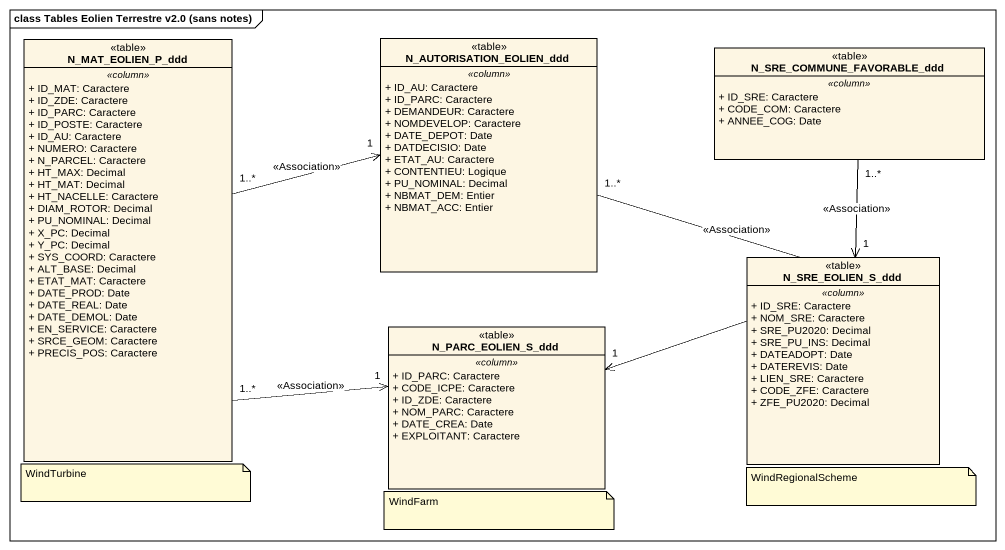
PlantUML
@startuml
mainframe class Tables Eolien Terrestre v2.0 (sans notes)
hide circle
hide empty members
skinparam classAttributeIconSize 0
class N_MAT_EOLIEN_P_ddd <<table>> {
  .. <<column>> ..
  + ID_MAT: Caractere
  + ID_ZDE: Caractere
  + ID_PARC: Caractere
  + ID_POSTE: Caractere
  + ID_AU: Caractere
  + NUMERO: Caractere
  + N_PARCEL: Caractere
  + HT_MAX: Decimal
  + HT_MAT: Decimal
  + HT_NACELLE: Caractere
  + DIAM_ROTOR: Decimal
  + PU_NOMINAL: Decimal
  + X_PC: Decimal
  + Y_PC: Decimal
  + SYS_COORD: Caractere
  + ALT_BASE: Decimal
  + ETAT_MAT: Caractere
  + DATE_PROD: Date
  + DATE_REAL: Date
  + DATE_DEMOL: Date
  + EN_SERVICE: Caractere
  + SRCE_GEOM: Caractere
  + PRECIS_POS: Caractere
}
class N_AUTORISATION_EOLIEN_ddd <<table>> {
  .. <<column>> ..
  + ID_AU: Caractere
  + ID_PARC: Caractere
  + DEMANDEUR: Caractere
  + NOMDEVELOP: Caractere
  + DATE_DEPOT: Date
  + DATDECISIO: Date
  + ETAT_AU: Caractere
  + CONTENTIEU: Logique
  + PU_NOMINAL: Decimal
  + NBMAT_DEM: Entier
  + NBMAT_ACC: Entier
}
class N_SRE_COMMUNE_FAVORABLE_ddd <<table>> {
  .. <<column>> ..
  + ID_SRE: Caractere
  + CODE_COM: Caractere
  + ANNEE_COG: Date
}
class N_SRE_EOLIEN_S_ddd <<table>> {
  .. <<column>> ..
  + ID_SRE: Caractere
  + NOM_SRE: Caractere
  + SRE_PU2020: Decimal
  + SRE_PU_INS: Decimal
  + DATEADOPT: Date
  + DATEREVIS: Date
  + LIEN_SRE: Caractere
  + CODE_ZFE: Caractere
  + ZFE_PU2020: Decimal
}
class N_PARC_EOLIEN_S_ddd <<table>> {
  .. <<column>> ..
  + ID_PARC: Caractere
  + CODE_ICPE: Caractere
  + ID_ZDE: Caractere
  + NOM_PARC: Caractere
  + DATE_CREA: Date
  + EXPLOITANT: Caractere
}
N_MAT_EOLIEN_P_ddd "1..*" -right-> "1" N_AUTORISATION_EOLIEN_ddd : <<Association>>
N_MAT_EOLIEN_P_ddd "1..*" -right-> "1" N_PARC_EOLIEN_S_ddd : <<Association>>
N_AUTORISATION_EOLIEN_ddd "1..*" --> "1" N_PARC_EOLIEN_S_ddd : <<Association>>
N_SRE_COMMUNE_FAVORABLE_ddd "1..*" --> "1" N_SRE_EOLIEN_S_ddd : <<Association>>
note as N1
  WindTurbine
end note
note as N2
  WindRegionalScheme
end note
note as N3
  WindFarm
end note
@enduml
